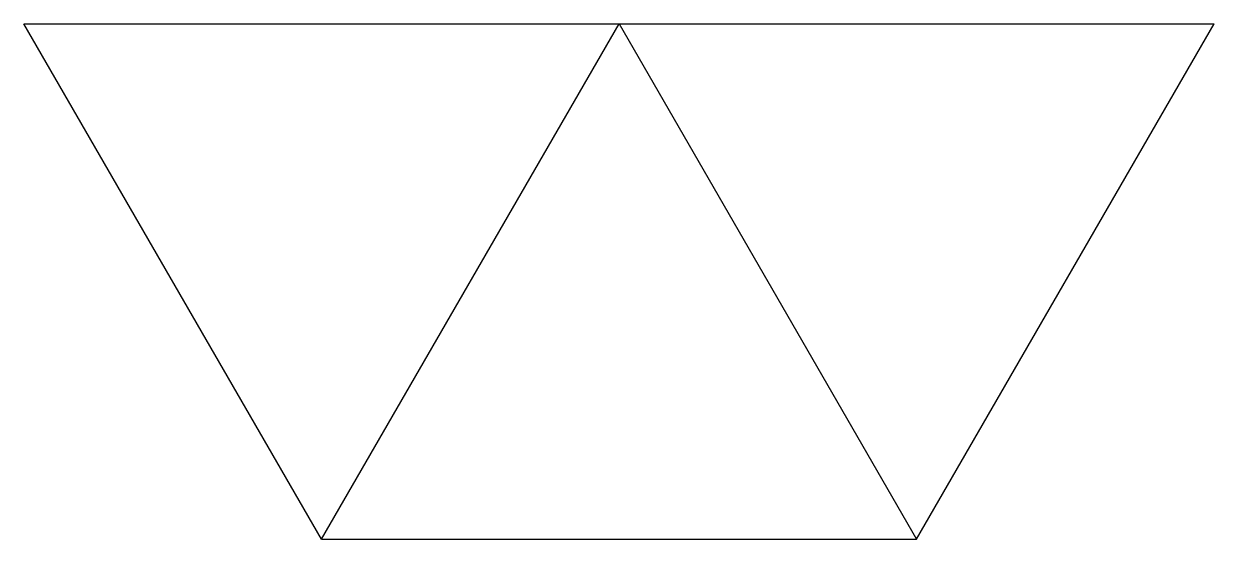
# Model space of a CAD drawing. Header units: millimetres. Extents: x 0 to 2000, y -866 to 0.
import ezdxf

# ---------------------------------------------------------------- set-up
doc = ezdxf.new("R2010")
doc.units = ezdxf.units.MM

msp = doc.modelspace()

# ---------------------------------------------------------------- linework, layer by layer
for p, q in [((0, 0), (1000, 0)), ((500, -866), (0, 0)), ((500, -866), (1000, 0)), ((1000, 0), (2000, 0)), ((1000, 0), (1500, -866)), ((1500, -866), (2000, 0)), ((500, -866), (1500, -866))]:
    msp.add_line(p, q)

doc.saveas('drawing.dxf')
